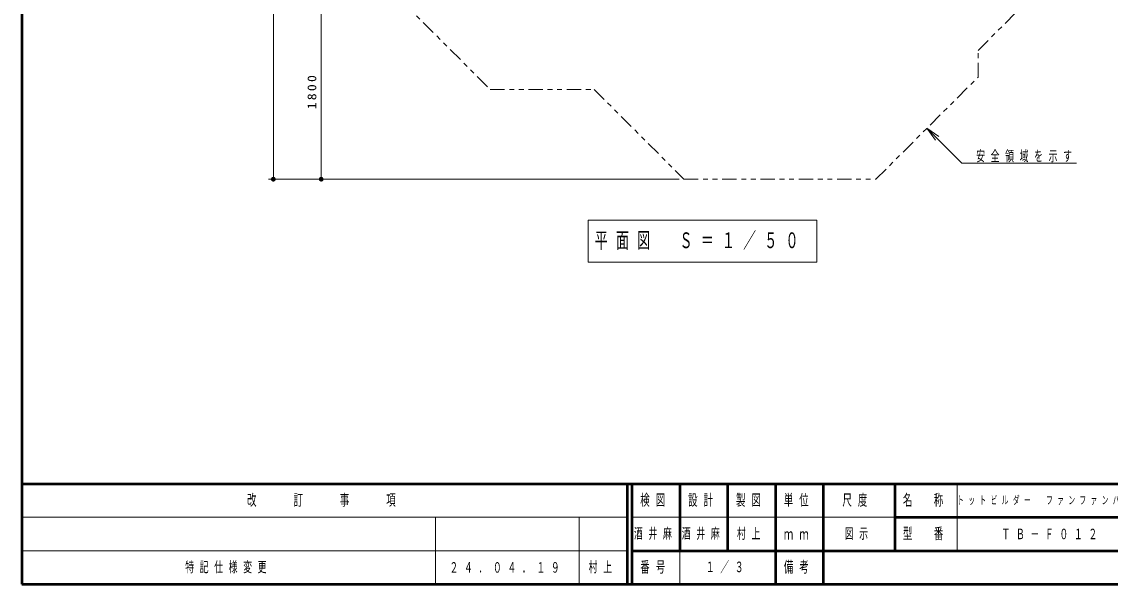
# Model space of a CAD drawing. Units: millimetres on the paper, scale 1:50. Extents: x -365 to 0, y -594 to 257.
# Drawn here: x -365 to -137.5, y 0 to 117.7 of the extents above; entities that cross this region are included whole.
import ezdxf

# ---------------------------------------------------------------- set-up
doc = ezdxf.new("R2010")
doc.units = ezdxf.units.MM
doc.linetypes.add('USER3', pattern=[8, 3, -1, 1, -1, 1, -1])
doc.layers.add('LY_1', color=7, linetype='Continuous', lineweight=50)
doc.styles.add('ＭＳ ゴシック', font='')
doc.styles.get('ＭＳ ゴシック').set_extended_font_data('MS Gothic')

# ---------------------------------------------------------------- blocks, each defined once
blk = doc.blocks.new('filled_dot')
at = {"color": 0, "linetype": 'Continuous', "lineweight": -2, "const_width": 1.25}
blk.add_lwpolyline([(-0.625, 0, 1), (0.625, 0, 1)], format="xyb", close=True, dxfattribs=at)

msp = doc.modelspace()

# ---------------------------------------------------------------- linework, layer by layer
at = {"layer": 'LY_1'}
for p, q in [((-365, 257), (-365, 0)), ((-365, 21), (0, 21)), ((-365, 0), (0, 0))]:
    msp.add_line(p, q, dxfattribs=at)
at = {"layer": 'LY_1', "lineweight": 13}
for p, q in [((-312.422, 84.723), (-312.422, 190.099)), ((-302.422, 84.723), (-302.422, 120.723)), ((-174.043, 92.914), (-175.811, 95.389)), ((-175.811, 95.389), (-173.336, 93.621)), ((-175.811, 95.389), (-173.69, 93.267)), ((-175.811, 95.389), (-168.506, 88.083)), ((-168.506, 88.083), (-144.534, 88.083)), ((-303.422, 84.723), (-313.422, 84.723)), ((-227.607, 84.723), (-303.422, 84.723)), ((-246.633, 76.155), (-246.633, 67.355)), ((-198.833, 76.155), (-246.633, 76.155)), ((-198.833, 67.355), (-198.833, 76.155)), ((-246.633, 67.355), (-198.833, 67.355)), ((-169.5, 21), (-169.5, 7)), ((-365, 14), (-238.5, 14)), ((-278.5, 14), (-278.5, 0)), ((-248.5, 14), (-248.5, 0)), ((-237.5, 14), (-182.5, 14)), ((-365, 7), (-238.5, 7)), ((-227.5, 7), (-227.5, 0))]:
    msp.add_line(p, q, dxfattribs=at)
at = {"layer": 'LY_1', "color": 140}
for p, q in [((-238.5, 21), (-238.5, 0)), ((-237.5, 21), (-237.5, 0)), ((-227.5, 21), (-227.5, 7)), ((-217.5, 21), (-217.5, 7)), ((-207.5, 21), (-207.5, 0)), ((-197.5, 21), (-197.5, 7)), ((-182.5, 21), (-182.5, 7)), ((-182.5, 14), (-70, 14)), ((-237.5, 7), (0, 7)), ((-197.5, 7), (-197.5, 0))]:
    msp.add_line(p, q, dxfattribs=at)
at = {"layer": 'LY_1', "linetype": 'USER3', "lineweight": 13}
msp.add_lwpolyline([(-172.154, 186.171), (-179.705, 186.171), (-183.633, 190.099), (-229.027, 190.099), (-231.827, 187.299), (-267.099, 187.299), (-292.422, 161.977), (-292.422, 128.822), (-267.099, 103.499), (-245.384, 103.499), (-226.607, 84.723), (-186.477, 84.723), (-165.145, 106.055), (-165.145, 111.636), (-148.27, 128.511), (-148.27, 162.288)], close=True, dxfattribs=at)

# ---------------------------------------------------------------- block references
at = {"layer": 'LY_1', "lineweight": 13, "xscale": 0.4, "yscale": 0.4, "rotation": 90}
for p in [(-312.422, 84.723), (-302.422, 84.723)]:
    msp.add_blockref('filled_dot', p, dxfattribs=at)

# ---------------------------------------------------------------- texts
at = {"layer": 'LY_1', "insert": (-303.422, 103.144), "char_height": 1.833, "attachment_point": 8, "rotation": 90, "style": 'ＭＳ ゴシック'}
msp.add_mtext('\\T1.33;\\W1.15;1800', dxfattribs=at)
at = {"layer": 'LY_1', "style": 'ＭＳ ゴシック'}
for s, insert, char_height, attachment_point in [('\\T1.64;\\W0.6;安全領域を示す', (-165.534, 88.233), 2.199, 7), ('\\T1.64;\\W0.6;平面図\u3000Ｓ＝１／５０', (-245.233, 71.755), 3.299, 4), ('\\T1.64;\\W0.6;改\u3000\u3000訂\u3000\u3000事\u3000\u3000項', (-301.75, 17.5), 2.346, 5), ('\\T1.64;\\W0.6;検図', (-232.5, 17.5), 2.346, 5), ('\\T1.64;\\W0.6;設計', (-222.5, 17.5), 2.346, 5), ('\\T1.64;\\W0.6;製図', (-212.5, 17.5), 2.346, 5), ('\\T1.64;\\W0.6;単位', (-202.5, 17.5), 2.346, 5), ('\\T1.64;\\W0.6;尺度', (-190.25, 17.5), 2.346, 5), ('\\T1.64;\\W0.6;名\u3000称', (-176, 17.5), 2.346, 5), ('\\T1.64;\\W0.6;トットビルダー\u3000ファンファンパーク', (-149.75, 17.5), 1.686, 5), ('\\T1.64;\\W0.6;酒井麻', (-232.5, 10.5), 2.199, 5), ('\\T1.64;\\W0.6;酒井麻', (-222.5, 10.5), 2.199, 5), ('\\T1.64;\\W0.6;村上', (-212.5, 10.5), 2.199, 5), ('\\T1.64;\\W0.6;図示', (-193, 10.5), 2.199, 4), ('\\T1.64;\\W0.6;型\u3000番', (-176, 10.5), 2.346, 5), ('\\T1.64;\\W0.6;ＴＢ－Ｆ０１２', (-160.25, 10.5), 2.199, 4), ('\\T1.64;\\W0.6;ｍｍ', (-202.5, 10.5), 2.346, 5), ('\\T1.64;\\W0.6;特記仕様変更', (-321.75, 3.5), 2.199, 5), ('\\T1.64;\\W0.6;２４．０４．１９', (-263.5, 3.5), 2.199, 5), ('\\T1.64;\\W0.6;村上', (-243.5, 3.5), 2.199, 5), ('\\T1.64;\\W0.6;番号', (-232.5, 3.5), 2.346, 5), ('\\T1.64;\\W0.6;１／３', (-217.5, 3.5), 2.199, 5), ('\\T1.64;\\W0.6;備考', (-202.5, 3.5), 2.346, 5)]:
    msp.add_mtext(s, dxfattribs=dict(at, insert=insert, char_height=char_height, attachment_point=attachment_point))

doc.saveas('drawing.dxf')
